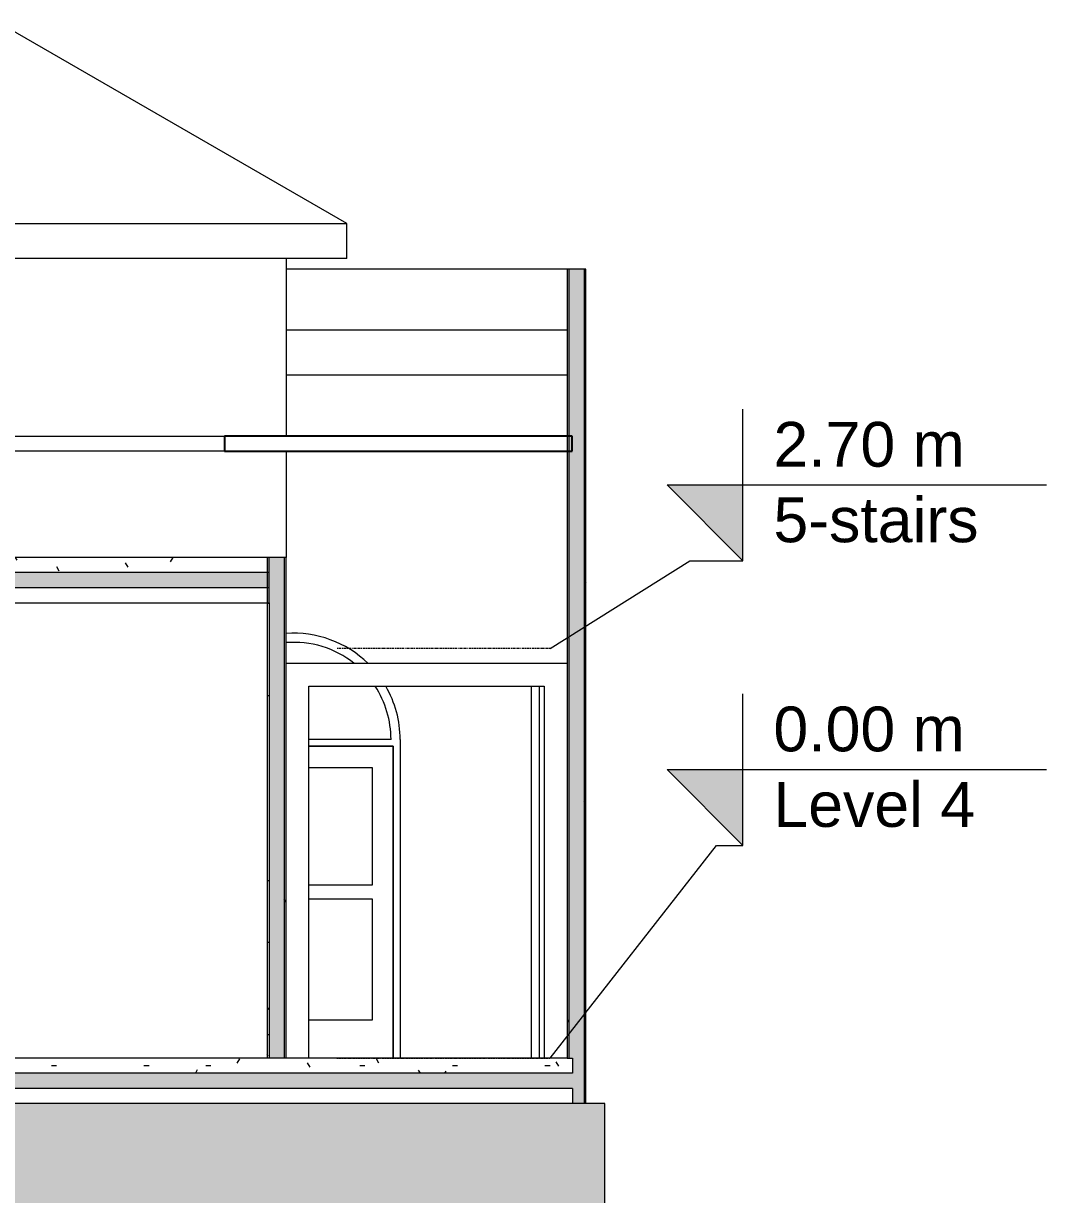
# Model space of a CAD drawing. Header units: millimetres. Extents: x -19779 to 53254, y -11975 to 15500.
# Drawn here: x 46513 to 53254, y -900 to 6819 of the extents above; entities that cross this region are included whole.
import ezdxf

# ---------------------------------------------------------------- set-up
doc = ezdxf.new("R2010")
doc.units = ezdxf.units.MM
doc.linetypes.add('Centre', pattern=[31.75, 6.35, -4.7625, 15.875, -4.7625])
for name, color, linetype, lineweight in [('A-DETL-GENF', 92, 'Continuous', 9), ('A-DETL-THIN', 151, 'Continuous', 9), ('A-DOOR', 31, 'Continuous', 9), ('A-DOOR-FRAM', 31, 'Continuous', 9), ('A-FLOR', 192, 'Continuous', 9), ('A-FLOR-FNSH', 192, 'Continuous', 35), ('A-FLOR-LEVL', 51, 'Continuous', 9), ('A-FLOR-MCUT', 51, 'Continuous', 9), ('A-FLOR-PATT', 8, 'Continuous', 35), ('A-GENM', 13, 'Continuous', 9), ('A-ROOF', 132, 'Continuous', 9), ('A-WALL', 113, 'Continuous', 9), ('A-WALL-FNSH', 113, 'Continuous', 25), ('A-WALL-PATT', 111, 'Continuous', 25), ('I-WALL', 2, 'Continuous', 9)]:
    doc.layers.add(name, color=color, linetype=linetype, lineweight=lineweight)
doc.styles.add('Arial', font='arial.ttf', dxfattribs={"height": 295.05988})
pattern_1 = [(0, (19874.81, -1675), (812.8, 203.2), [33.528, -576.072, 33.528, -576.072, -3251.2]), (0, (19874.81, -1675), (812.8, 203.2), [-1219.2, 33.528, -1185.672, 33.528, -576.072, -1422.4]), (0, (19874.81, -1675), (812.8, 203.2), [-3048, 33.528, -372.872, 33.528, -982.472]), (120, (20179.61, -1573.4), (-582.3764, 602.3054), [33.528, -576.072, 33.528, -3827.272]), (120, (20179.61, -1573.4), (-582.3764, 602.3054), [-643.128, -576.072, 33.528, -1185.672, -2032]), (120, (20179.61, -1573.4), (-582.3764, 602.3054), [-2438.4, 33.528, -576.072, 33.528, -1388.872]), (120, (20179.61, -1573.4), (-582.3764, 602.3054), [-3081.528, -372.872, 33.528, -982.472]), (240, (20281.21, -1167), (-230.4236, -805.5054), [33.528, -576.072, 33.528, -3827.272]), (240, (20281.21, -1167), (-230.4236, -805.5054), [-643.128, -576.072, 33.528, -1185.672, -2032]), (240, (20281.21, -1167), (-230.4236, -805.5054), [-2438.4, 33.528, -576.072, 33.528, -1388.872]), (240, (20281.21, -1167), (-230.4236, -805.5054), [-3081.528, -372.872, 33.528, -982.472])]

# ---------------------------------------------------------------- blocks, each defined once
blk = doc.blocks.new('Family1 - Family1-218933-Section 1')
at = {"layer": 'A-GENM'}
for p, q in [((45746.9, 4100), (47838.2, 4100)), ((47838.2, 4000), (45746.9, 4000))]:
    blk.add_line(p, q, dxfattribs=at)
at = {"layer": 'A-GENM', "lineweight": 25}
for p, q in [((50129.1, 4100), (47838.2, 4100)), ((47838.2, 4100), (47838.2, 4000)), ((50129.1, 4000), (50129.1, 4100)), ((47838.2, 4000), (50129.1, 4000))]:
    blk.add_line(p, q, dxfattribs=at)
blk = doc.blocks.new('Double Shutter-Arch - ext 2-236541-Section 1')
at = {"layer": 'A-DOOR'}
for p, q in [((48949.8, 2055), (48393.1, 2055)), ((48949.8, 0), (48949.8, 2055)), ((48393.1, 1915), (48809.8, 1915)), ((48809.8, 1915), (48809.8, 1140)), ((48809.8, 1140), (48393.1, 1140)), ((48393.1, 1050), (48809.8, 1050)), ((48809.8, 1050), (48809.8, 250)), ((48809.8, 250), (48393.1, 250))]:
    blk.add_line(p, q, dxfattribs=at)
at = {"layer": 'A-DOOR-FRAM'}
for p, q in [((48934.8, 2100), (48393.1, 2100)), ((48393.1, 2055), (48949.8, 2055)), ((48949.8, 2055), (48949.8, 0))]:
    blk.add_line(p, q, dxfattribs=at)
for start, end in [(51.53712, 94.63993), (0, 33.21981)]:
    blk.add_arc((48294.8, 2100), 640, start, end, dxfattribs=at)
blk = doc.blocks.new('elman - elman-246418-Section 1')
at = {"layer": 'A-GENM'}
for p, q in [((50094.8, 2600), (48243.1, 2600)), ((48393.1, 0), (48393.1, 2450)), ((48393.1, 2450), (49944.8, 2450)), ((49857.6, 2450), (49857.6, 0)), ((49909.9, 2450), (49909.9, 0)), ((49944.8, 2450), (49944.8, 0))]:
    blk.add_line(p, q, dxfattribs=at)
blk = doc.blocks.new('标高 - M_Level Head - Triangle Spot-152738-Section 1')
at = {"layer": 'A-FLOR-LEVL'}
blk.add_hatch(color=256, dxfattribs=at).paths.add_polyline_path([(51253.8, 1901.4), (51253.8, 1401.4), (50753.8, 1901.4)], flags=0)
for p, q in [((51253.8, 1401.4), (51253.8, 2401.4)), ((50753.8, 1901.4), (51253.8, 1401.4)), ((50753.8, 1901.4), (53253.8, 1901.4))]:
    blk.add_line(p, q, dxfattribs=at)

msp = doc.modelspace()

# ---------------------------------------------------------------- hatches: boundary and pattern name
at = {"layer": 'A-DETL-GENF'}
h = msp.add_hatch(dxfattribs=at)
h.set_pattern_fill('FP_4', style=0, pattern_type=2)
h.set_pattern_definition([(0, (19874.8, -1675), (635, 635), [635, -635]), (0, (19874.8, -1436.9), (635, 635), [635, -635]), (0, (19874.8, -1198.75), (635, 635), [635, -635]), (90, (19954.2, -1119.4), (-635, 635), [635, -635]), (90, (20192.3, -1119.4), (-635, 635), [635, -635]), (90, (20430.44, -1119.4), (-635, 635), [635, -635])])
h.paths.add_polyline_path([(50342.8, -3800), (50342.8, -300), (37556.5, -300), (37556.5, -3350), (2048.1, -3350), (2048.1, -1100), (-859.9, -1100), (-859.9, -900), (-11603.1, -900), (-11603.1, -400), (-14319.3, -400), (-14319.3, -300), (-19778.9, -300.7), (-19778.9, -3800), (47203, -3800)], flags=0)
at = {"layer": 'A-FLOR-PATT', "lineweight": 9}
h = msp.add_hatch(dxfattribs=at)
h.set_pattern_fill('FP_2', color=256, style=0, pattern_type=2)
h.set_pattern_definition(pattern_1)
h.paths.add_polyline_path([(47801, 3200), (48131.1, 3200), (48131.1, 3300), (31904.5, 3300), (31904.5, 3200), (47203, 3200)], flags=0)
at = {"layer": 'A-FLOR-PATT'}
for points in [[(47801, 3100), (48131.1, 3100), (48131.1, 3200), (31904.5, 3200), (31904.5, 3100), (47203, 3100)], [(49595.2, -200), (50130.8, -200), (50130.8, -100), (31904.5, -100), (31904.5, -200), (48399.1, -200)]]:
    msp.add_hatch(color=256, dxfattribs=at).paths.add_polyline_path(points, flags=0)
at = {"layer": 'A-FLOR-PATT', "lineweight": 9}
h = msp.add_hatch(dxfattribs=at)
h.set_pattern_fill('FP_2', color=256, style=0, pattern_type=2)
h.set_pattern_definition(pattern_1)
h.paths.add_polyline_path([(31904.5, -100), (50130.8, -100), (50130.8, 0), (31904.5, 0)], flags=0)
at = {"layer": 'A-WALL-PATT', "lineweight": 9}
h = msp.add_hatch(dxfattribs=at)
h.set_pattern_fill('FP_2', color=256, style=0, pattern_type=2)
h.set_pattern_definition(pattern_1)
h.paths.add_polyline_path([(50094.8, 0), (50106.8, 0), (50106.8, 5200), (50094.8, 5200), (50094.8, 738.6)], flags=0)
at = {"layer": 'A-WALL-PATT'}
for points in [[(50206.8, -300), (50206.8, 5200), (50106.8, 5200), (50106.8, 0), (50130.8, 0), (50130.8, -300)], [(48131.1, 0), (48231.1, 0), (48231.1, 3300), (48131.1, 3300), (48131.1, 75.1)]]:
    msp.add_hatch(color=256, dxfattribs=at).paths.add_polyline_path(points, flags=0)
at = {"layer": 'A-WALL-PATT', "lineweight": 9}
h = msp.add_hatch(dxfattribs=at)
h.set_pattern_fill('FP_2', color=256, style=0, pattern_type=2)
h.set_pattern_definition(pattern_1)
h.paths.add_polyline_path([(50206.8, -300), (50218.8, -300), (50218.8, 5200), (50206.8, 5200), (50206.8, 738.6)], flags=0)
h = msp.add_hatch(dxfattribs=at)
h.set_pattern_fill('FP_2', color=256, style=0, pattern_type=2)
h.set_pattern_definition(pattern_1)
h.paths.add_polyline_path([(48119.1, 0), (48131.1, 0), (48131.1, 3300), (48119.1, 3300), (48119.1, 75.1)], flags=0)
h = msp.add_hatch(dxfattribs=at)
h.set_pattern_fill('FP_2', color=256, style=0, pattern_type=2)
h.set_pattern_definition(pattern_1)
h.paths.add_polyline_path([(48231.1, 0), (48243.1, 0), (48243.1, 3300), (48231.1, 3300), (48231.1, 75.1)], flags=0)

# ---------------------------------------------------------------- linework, layer by layer
at = {"layer": 'A-DETL-THIN'}
for p, q in [((50342.8, -300), (37556.5, -300)), ((50342.8, -3800), (50342.8, -300))]:
    msp.add_line(p, q, dxfattribs=at)
at = {"layer": 'A-FLOR'}
for p, q in [((48243.1, 4800), (50094.8, 4800)), ((50094.8, 4500), (48243.1, 4500))]:
    msp.add_line(p, q, dxfattribs=at)
at = {"layer": 'A-FLOR-FNSH', "color": 1, "lineweight": 18}
for p, q in [((48131.1, 3300), (31904.5, 3300)), ((48131.1, 3000), (48131.1, 3300)), ((42349.5, 3000), (48131.1, 3000)), ((50094.8, 0), (44793, 0))]:
    msp.add_line(p, q, dxfattribs=at)
at = {"layer": 'A-FLOR-LEVL'}
for p, q in [((49983.8, 2700), (50904.1, 3277.6)), ((50904.1, 3277.6), (51253.8, 3277.6)), ((49983.8, 0), (51079.2, 1401.4)), ((51079.2, 1401.4), (51253.8, 1401.4))]:
    msp.add_line(p, q, dxfattribs=at)
at = {"layer": 'A-FLOR-LEVL', "linetype": 'Centre'}
for p, q in [((49983.8, 2700), (48578.8, 2700)), ((48578.8, 0), (49983.8, 0))]:
    msp.add_line(p, q, dxfattribs=at)
at = {"layer": 'A-FLOR-MCUT'}
for p, q in [((48131.1, 3200), (31904.5, 3200)), ((48131.1, 3100), (31904.5, 3100)), ((50130.8, -100), (31904.5, -100)), ((50130.8, -200), (31904.5, -200))]:
    msp.add_line(p, q, dxfattribs=at)
at = {"layer": 'A-ROOF'}
for p, q in [((48643.1, 5500), (46357.7, 6819.5)), ((37864.1, 5500), (48643.1, 5500)), ((48643.1, 5269.1), (48643.1, 5500)), ((48643.1, 5269.1), (37864.1, 5269.1))]:
    msp.add_line(p, q, dxfattribs=at)
at = {"layer": 'A-WALL'}
for p, q in [((48243.1, 5269.1), (48243.1, 4100)), ((50106.8, 5200), (50106.8, 0)), ((50206.8, 5200), (50206.8, -300)), ((48243.1, 4000), (48243.1, 3300)), ((48231.1, 3300), (48231.1, 0)), ((48131.1, 3000), (48131.1, 0)), ((50094.8, 0), (50130.8, 0)), ((50130.8, 0), (50130.8, -100)), ((50130.8, -200), (50130.8, -300))]:
    msp.add_line(p, q, dxfattribs=at)
at = {"layer": 'A-WALL', "color": 1, "lineweight": 18}
for p, q in [((50206.8, 5200), (50106.8, 5200)), ((48231.1, 3300), (48131.1, 3300))]:
    msp.add_line(p, q, dxfattribs=at)
at = {"layer": 'A-WALL-FNSH', "color": 5, "lineweight": 18}
for p, q in [((50106.8, 5200), (50094.8, 5200)), ((50094.8, 5200), (50094.8, 0)), ((50218.8, 5200), (50206.8, 5200)), ((50218.8, -300), (50218.8, 5200)), ((48119.1, 3300), (48119.1, 0)), ((48243.1, 3300), (48231.1, 3300)), ((48243.1, 0), (48243.1, 3300))]:
    msp.add_line(p, q, dxfattribs=at)
at = {"layer": 'I-WALL'}
for p, q in [((50094.8, 5200), (48243.1, 5200)), ((48994.8, 2100), (48994.8, 0))]:
    msp.add_line(p, q, dxfattribs=at)
for start, end in [(45.62428, 94.24485), (0, 30)]:
    msp.add_arc((48294.8, 2100), 700, start, end, dxfattribs=at)

# ---------------------------------------------------------------- block references
at = {"layer": 'A-DOOR'}
msp.add_blockref('Double Shutter-Arch - ext 2-236541-Section 1', (0, 0), dxfattribs=at)
at = {"layer": 'A-FLOR-LEVL'}
for p in [(0, 1876.2), (0, 0)]:
    msp.add_blockref('标高 - M_Level Head - Triangle Spot-152738-Section 1', p, dxfattribs=at)
at = {"layer": 'A-GENM'}
for name in ['Family1 - Family1-218933-Section 1', 'elman - elman-246418-Section 1']:
    msp.add_blockref(name, (0, 0), dxfattribs=at)

# ---------------------------------------------------------------- texts
at = {"layer": 'A-FLOR-LEVL', "char_height": 295.06, "attachment_point": 1, "line_spacing_factor": 0.938532, "style": 'Arial'}
for s, insert, width in [('2.70 m', (51454.4, 4192.8), 1501.052), ('5-stairs', (51454.4, 3694.9), 1605.442), ('0.00 m', (51454.4, 2316.6), 1501.052), ('Level 4', (51454.4, 1818.7), 1587.444)]:
    msp.add_mtext(s, dxfattribs=dict(at, insert=insert, width=width))

doc.saveas('drawing.dxf')
